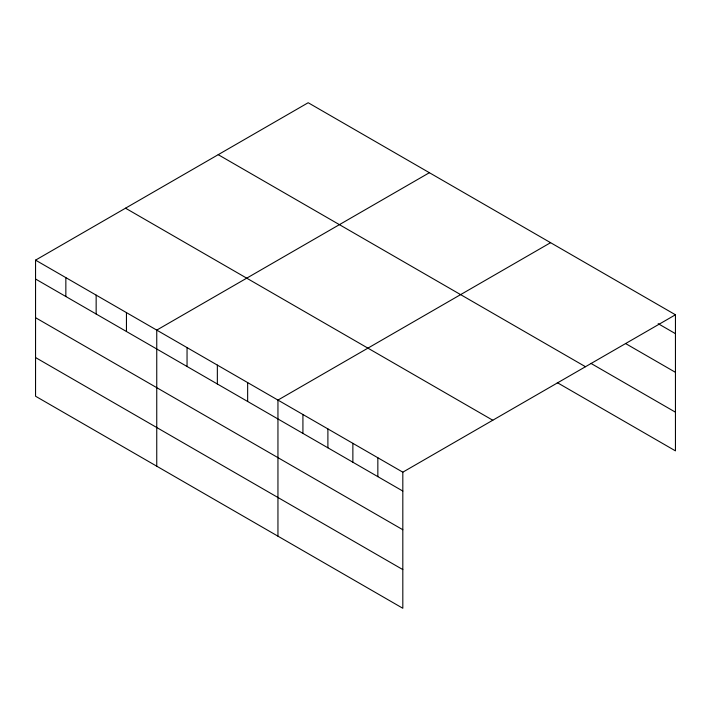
<?xml version="1.0" encoding="UTF-8"?>
<svg xmlns="http://www.w3.org/2000/svg" width="711" height="711" viewBox="0 0 711 711"><rect width="100%" height="100%" fill="white"/><g stroke="black" fill="none" stroke-linecap="round" stroke-linejoin="round"><path stroke-width="1.07" d="M35.55 260.137L402.817 472.175L402.817 608.269L35.55 396.223L35.55 260.137L308.183 102.731L675.45 314.777L675.45 450.863L557.3 382.651M429.382 172.711L156.749 330.108L156.749 466.194M550.581 242.682L277.948 400.08L277.948 536.174M402.817 472.175L675.45 314.777M658.164 323.674L675.45 333.663M625.502 343.502L675.45 372.333M590.921 363.383L675.45 412.184M218.215 154.678L585.482 366.716M125.518 208.19L492.785 420.237M35.55 279.023L402.817 491.061M35.55 317.693L402.817 529.739M35.55 357.544L402.817 569.591M377.843 457.76L377.843 476.646M352.869 443.344L352.869 462.221M327.895 428.92L327.895 447.806M302.922 414.504L302.922 433.39M247.65 382.589L247.65 401.475M217.353 365.099L217.353 383.984M187.046 347.599L187.046 366.485M126.451 312.618L126.451 331.504M96.154 295.127L96.154 314.004M65.847 277.628L65.847 296.514"/></g></svg>
